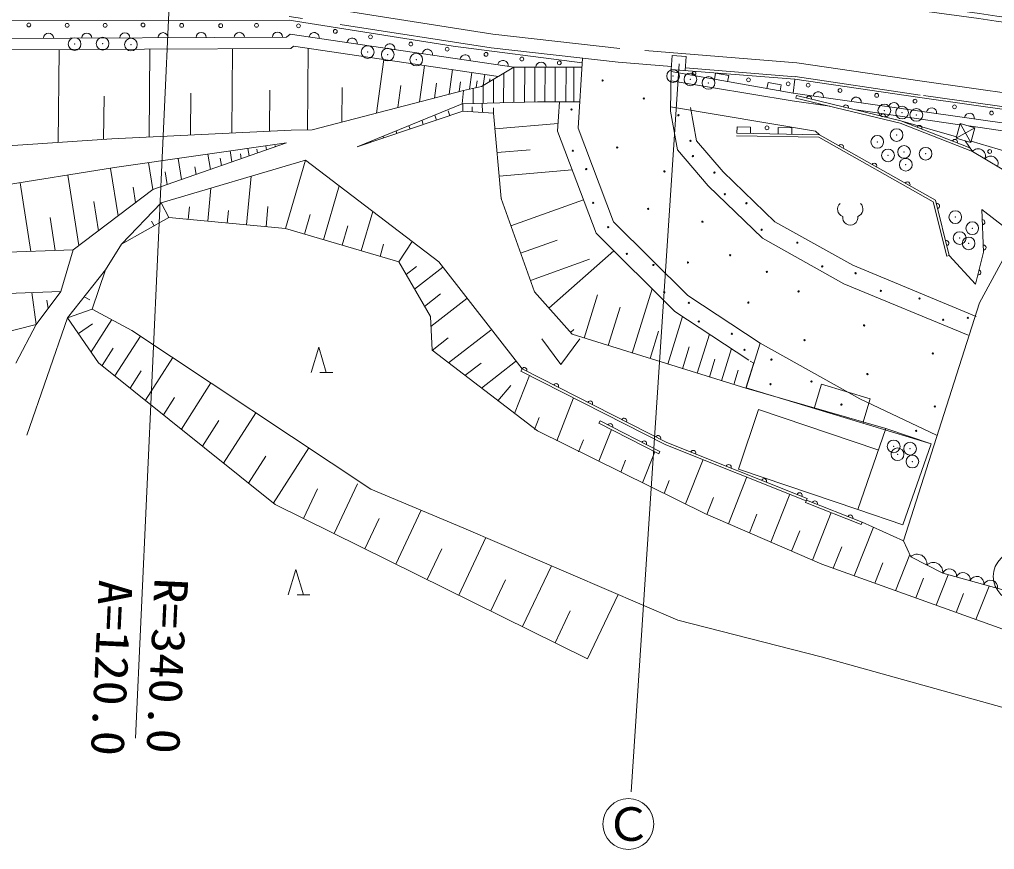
# Model space of a CAD drawing. Units: millimetres, scale not verified. Extents: x 40000 to 680000, y 20000 to 380000.
# Drawn here: x 403858 to 442192, y 259335 to 291966 of the extents above; entities that cross this region are included whole.
import ezdxf
from ezdxf.enums import TextEntityAlignment as Align

# ---------------------------------------------------------------- set-up
doc = ezdxf.new("R2010")
doc.units = ezdxf.units.MM
doc.header["$LTSCALE"] = 1000
doc.header["$PDMODE"] = 32
doc.header["$PDSIZE"] = 500
doc.linetypes.add('CHAIN', pattern=[18.5, 12, -1.5, 3.5, -1.5])
doc.linetypes.add('DASHED', pattern=[7.5, 6, -1.5])
for name, color, linetype, lineweight in [('M-BGD', 7, 'Continuous', 13), ('M-BGD-EXST', 7, 'Continuous', 13), ('M-BMK', 2, 'CHAIN', 13), ('M-STR-HTXT', 7, 'Continuous', 13)]:
    doc.layers.add(name, color=color, linetype=linetype, lineweight=lineweight)
doc.styles.add('ＭＳ ゴシック', font='')
doc.styles.get('ＭＳ ゴシック').set_extended_font_data('MS Gothic')

msp = doc.modelspace()

# ---------------------------------------------------------------- linework, layer by layer
at = {"layer": 'M-BGD', "linetype": 'DASHED'}
for p, q in [((422470, 291394), (414504, 292638)), ((422396, 290849), (414461, 292088)), ((427457, 290830), (422470, 291394)), ((427400, 290283), (422396, 290849)), ((434424, 290265), (427453, 290831)), ((429489, 290114), (427400, 290283)), ((434424, 290265), (439347, 289541)), ((439267, 288996), (434352, 289720)), ((439345, 289541), (445425, 288681)), ((445344, 288137), (439267, 288996))]:
    msp.add_line(p, q, dxfattribs=at)
at = {"layer": 'M-BGD'}
for p, q in [((414465, 291942), (399839, 291922)), ((420913, 290923), (414465, 291942)), ((414357, 291272), (414495, 291391)), ((414495, 291391), (423296, 290097)), ((402666, 291217), (414357, 291272)), ((402642, 290767), (414526, 290823)), ((405379, 287131), (405414, 290780)), ((408950, 287348), (408982, 290797)), ((412206, 287506), (412237, 290812)), ((414526, 290823), (414634, 290916)), ((414634, 290916), (422688, 289731)), ((415175, 287625), (415205, 290832)), ((425978, 290263), (420913, 290923)), ((417889, 288286), (418177, 290395)), ((425989, 290451), (425825, 287699)), ((429480, 290003), (429523, 290551)), ((429523, 290551), (430072, 290508)), ((430029, 289960), (430072, 290508)), ((419586, 288729), (419782, 290159)), ((420750, 289032), (420882, 289997)), ((421546, 289229), (421636, 289886)), ((423296, 290097), (422020, 289330)), ((422093, 289374), (422153, 289810)), ((422895, 289856), (422891, 288694)), ((423296, 290097), (423291, 288705)), ((423296, 290097), (425967, 290088)), ((423722, 290095), (423718, 288717)), ((424122, 290094), (424118, 288728)), ((424522, 290093), (424518, 288732)), ((424922, 290091), (424918, 288733)), ((425349, 290090), (425344, 288734)), ((425658, 290079), (425653, 288723)), ((429450, 288358), (429480, 290003)), ((429479, 289916), (434275, 289065)), ((434338, 289621), (429480, 290003)), ((434372, 289717), (430037, 290069)), ((431182, 289614), (431226, 289860)), ((431741, 289768), (431226, 289860)), ((420168, 288880), (420247, 289460)), ((421149, 289136), (421201, 289519)), ((421818, 289287), (421855, 289560)), ((422333, 289518), (422348, 289631)), ((422494, 289615), (422491, 288683)), ((429476, 289559), (434232, 288767)), ((431697, 289522), (431741, 289768)), ((433244, 289248), (433287, 289494)), ((433803, 289402), (433287, 289494)), ((434275, 289065), (434338, 289621)), ((434338, 289621), (439253, 288897)), ((410578, 287427), (410593, 289073)), ((413691, 287578), (413706, 289187)), ((421309, 289178), (415361, 287626)), ((416532, 287931), (416545, 289292)), ((418738, 288507), (418856, 289372)), ((421309, 289178), (421263, 288650)), ((422020, 289330), (421309, 289178)), ((421693, 289260), (421691, 288661)), ((422093, 289374), (422091, 288672)), ((433759, 289156), (433803, 289402)), ((439168, 288371), (434275, 289065)), ((407165, 287254), (407181, 288947)), ((421263, 288650), (424223, 288731)), ((422061, 288316), (422052, 288667)), ((425887, 288736), (424223, 288731)), ((425085, 288733), (425016, 287577)), ((435716, 288557), (434232, 288767)), ((434409, 288974), (434386, 288877)), ((434386, 288877), (438480, 287893)), ((434409, 288974), (438506, 287989)), ((439253, 288897), (445073, 288074)), ((417134, 286955), (421263, 288650)), ((421293, 288361), (417134, 286955)), ((420773, 288185), (420709, 288374)), ((421293, 288361), (421285, 288646)), ((422498, 288290), (421293, 288361)), ((421660, 288339), (421655, 288539)), ((422498, 288290), (422493, 288490)), ((422498, 288290), (422791, 284925)), ((429734, 286837), (429450, 288358)), ((435152, 287577), (429453, 288532)), ((430481, 287194), (430237, 288505)), ((439126, 288073), (436759, 288409)), ((445004, 287539), (439168, 288371)), ((419733, 287833), (419685, 287976)), ((420253, 288009), (420186, 288207)), ((438480, 287893), (441321, 286778)), ((438506, 287989), (440694, 287348)), ((438510, 287988), (441222, 286924)), ((440833, 287830), (439126, 288073)), ((414543, 287620), (407487, 287277)), ((415361, 287626), (414543, 287620)), ((418693, 287482), (418661, 287577)), ((419213, 287658), (419169, 287790)), ((422553, 287665), (425034, 287881)), ((425016, 287577), (426526, 283569)), ((425825, 287699), (427213, 284014)), ((432058, 287499), (432071, 287749)), ((432071, 287749), (432605, 287738)), ((432600, 287488), (432605, 287738)), ((433683, 287467), (433688, 287717)), ((433688, 287717), (434230, 287706)), ((434225, 287456), (434230, 287706)), ((435308, 287435), (435152, 287577)), ((440680, 287300), (440846, 287876)), ((440680, 287300), (441423, 287711)), ((440846, 287876), (441423, 287711)), ((440846, 287876), (441257, 287134)), ((444957, 287242), (441180, 287781)), ((441423, 287711), (441257, 287134)), ((407487, 287277), (396970, 286550)), ((417654, 287130), (417643, 287163)), ((418174, 287306), (418151, 287372)), ((431518, 285982), (430481, 287194)), ((432053, 287399), (435281, 287335)), ((432058, 287499), (435308, 287435)), ((435281, 287335), (439787, 284792)), ((435308, 287435), (439874, 284858)), ((441257, 287134), (440680, 287300)), ((441321, 286778), (441039, 287197)), ((441270, 287179), (471567, 278264)), ((414358, 287114), (407594, 286149)), ((409101, 285288), (414358, 287114)), ((412212, 286368), (412140, 286797)), ((412888, 286603), (412840, 286897)), ((413209, 286715), (413185, 286862)), ((413565, 286838), (413539, 286997)), ((413913, 286959), (413904, 287012)), ((422634, 286734), (423941, 286848)), ((430934, 285433), (429734, 286837)), ((441321, 286778), (443793, 285304)), ((409424, 284758), (415106, 286434)), ((410232, 285681), (410095, 286506)), ((411363, 286074), (411264, 286672)), ((411794, 286223), (411745, 286519)), ((412574, 286494), (412541, 286691)), ((414317, 283746), (415106, 286434)), ((415106, 286434), (420341, 282443)), ((407594, 286149), (399078, 284783)), ((407732, 284248), (407441, 286106)), ((409101, 285288), (408927, 286339)), ((409667, 285484), (409585, 285978)), ((410798, 285877), (410749, 286173)), ((422715, 285804), (425590, 286054)), ((433553, 284014), (431518, 285982)), ((406195, 283080), (405762, 285843)), ((412788, 283890), (412968, 285803)), ((404302, 282851), (403879, 285548)), ((409101, 285288), (405967, 282907)), ((408417, 284768), (408321, 285375)), ((411258, 284034), (411381, 285335)), ((415804, 283310), (416426, 285428)), ((433072, 283366), (430934, 285433)), ((422791, 284925), (424104, 281262)), ((422793, 284922), (422806, 284927)), ((423177, 283850), (426034, 284874)), ((439874, 284858), (440415, 282692)), ((406963, 283664), (406783, 284814)), ((407868, 283132), (409424, 284758)), ((409729, 284178), (409424, 284758)), ((410493, 284106), (410540, 284604)), ((412023, 283962), (412070, 284460)), ((413553, 283818), (413627, 284615)), ((439787, 284792), (440318, 282668)), ((441690, 284496), (443035, 283461)), ((441766, 282818), (441690, 284496)), ((405261, 282884), (405058, 284183)), ((409729, 284178), (407868, 283132)), ((414317, 283746), (409729, 284178)), ((415061, 283528), (415286, 284296)), ((417290, 282873), (417745, 284422)), ((409151, 283853), (409052, 284041)), ((418777, 282436), (414317, 283746)), ((416547, 283091), (416773, 283859)), ((427213, 284014), (430130, 281113)), ((436618, 282302), (433553, 284014)), ((423561, 282779), (424998, 283294)), ((426526, 283569), (429623, 280489)), ((436269, 281580), (433072, 283366)), ((443035, 283461), (441598, 280833)), ((407868, 283132), (407240, 282127)), ((418033, 282654), (418174, 283134)), ((418777, 282436), (419291, 283243)), ((405967, 282907), (399677, 282696)), ((405487, 281276), (405967, 282907)), ((423945, 281707), (426269, 282540)), ((424671, 280620), (427225, 282874)), ((440415, 282692), (440318, 282668)), ((440415, 282692), (441440, 281558)), ((441440, 281558), (441766, 282818)), ((420018, 280284), (418777, 282436)), ((419060, 281944), (419460, 282254)), ((419394, 281365), (420507, 282229)), ((423618, 278229), (420341, 282443)), ((441468, 280292), (436618, 282302)), ((405743, 280232), (407240, 282127)), ((407240, 282127), (406712, 280577)), ((427948, 278853), (428732, 281376)), ((441161, 279553), (436269, 281580)), ((398472, 281002), (405487, 281276)), ((404511, 279977), (404336, 281231)), ((405487, 281276), (404511, 279978)), ((406399, 281063), (406619, 280942)), ((419784, 280688), (420416, 281179)), ((420035, 279903), (421439, 280993)), ((424104, 281262), (425581, 279589)), ((426056, 279441), (426583, 281137)), ((430130, 281113), (432975, 279238)), ((404979, 280600), (404933, 280928)), ((427002, 279147), (427471, 280655)), ((441598, 280833), (438618, 271468)), ((405743, 280232), (404140, 275631)), ((405743, 280232), (406712, 280577)), ((406970, 278473), (405743, 280232)), ((406712, 280577), (408276, 279744)), ((420077, 278960), (420018, 280284)), ((429351, 278418), (429931, 280288)), ((429623, 280489), (432535, 278570)), ((401024, 279091), (404511, 279977)), ((404511, 279978), (403711, 278459)), ((406174, 279615), (406722, 279995)), ((406674, 278898), (407485, 280166)), ((407611, 277958), (408611, 279521)), ((408276, 279744), (417669, 273501)), ((420725, 278464), (422395, 279759)), ((425516, 279662), (425647, 279777)), ((425581, 279589), (432416, 277466)), ((428649, 278635), (428984, 279713)), ((430506, 278059), (430984, 279599)), ((415321, 278086), (415621, 279086)), ((415621, 279086), (415921, 278086)), ((420084, 278954), (420716, 279445)), ((424388, 279408), (425138, 278408)), ((425138, 278408), (425888, 279408)), ((429928, 278238), (430193, 279091)), ((432428, 277479), (432975, 279238)), ((432975, 279238), (436899, 277053)), ((407103, 278366), (407534, 279040)), ((424218, 275791), (420077, 278960)), ((431461, 277762), (431855, 279030)), ((413908, 272904), (406970, 278473)), ((408809, 276997), (409883, 278676)), ((421372, 277969), (422004, 278460)), ((422018, 277474), (423360, 278516)), ((430983, 277910), (431202, 278613)), ((432416, 277466), (432725, 278462)), ((432586, 278539), (432732, 278457)), ((408210, 277477), (408641, 278151)), ((415671, 278086), (416171, 278086)), ((423321, 276477), (423909, 277969)), ((423618, 278229), (423572, 278140)), ((429266, 275250), (423572, 278140)), ((429307, 275342), (423618, 278229)), ((431938, 277614), (432114, 278180)), ((410221, 275864), (411382, 277679)), ((422669, 276976), (423176, 277575)), ((435394, 277628), (435105, 276671)), ((437308, 277050), (435394, 277628)), ((432416, 277466), (437915, 275885)), ((439696, 275284), (432428, 277479)), ((409515, 276430), (409946, 277104)), ((424978, 275398), (425644, 277089)), ((436899, 277053), (439911, 275619)), ((437019, 276092), (437308, 277050)), ((411884, 274529), (413148, 276505)), ((432919, 276632), (432125, 274291)), ((432919, 276632), (437604, 275044)), ((411052, 275196), (411695, 276200)), ((424102, 275848), (424288, 276318)), ((426638, 276096), (426683, 276185)), ((428992, 274889), (426638, 276096)), ((429037, 274978), (426683, 276185)), ((430831, 272532), (424218, 275791)), ((426641, 274597), (427132, 275842)), ((436813, 272701), (437915, 275885)), ((439696, 275284), (437915, 275885)), ((425840, 274973), (426026, 275446)), ((434793, 273046), (429266, 275250)), ((434830, 273139), (429307, 275342)), ((438594, 272101), (439696, 275284)), ((413834, 272941), (415229, 275122)), ((428352, 273754), (428832, 274971)), ((429037, 274978), (428992, 274889)), ((412864, 273743), (413537, 274795)), ((427503, 274172), (427689, 274645)), ((430046, 272919), (430734, 274665)), ((432125, 274291), (436813, 272701)), ((416225, 271760), (417152, 273717)), ((429199, 273336), (429397, 273840)), ((431728, 272144), (432452, 273980)), ((415029, 272350), (415580, 273514)), ((417669, 273501), (421331, 271971)), ((430879, 272512), (431139, 273171)), ((433397, 271421), (434139, 273306)), ((434766, 272979), (434830, 273139)), ((436950, 272107), (434766, 272979)), ((436987, 272200), (434803, 273072)), ((426193, 266835), (413908, 272904)), ((418655, 270559), (419656, 272671)), ((435036, 270711), (435771, 272578)), ((438594, 272101), (436813, 272701)), ((417440, 271159), (418001, 272343)), ((435404, 270552), (430831, 272532)), ((432562, 271783), (432850, 272514)), ((436987, 272200), (436950, 272107)), ((438618, 271468), (436987, 272200)), ((421331, 271971), (429735, 268350)), ((434216, 271067), (434532, 271868)), ((436678, 270094), (437430, 272001)), ((421127, 269338), (422197, 271598)), ((438900, 270842), (438618, 271468)), ((419891, 269949), (420461, 271153)), ((435852, 270391), (436184, 271233)), ((438301, 269510), (438861, 270930)), ((438900, 270842), (440155, 270196)), ((414421, 269341), (414721, 270341)), ((414721, 270341), (415021, 269341)), ((423639, 268097), (424772, 270488)), ((443028, 267809), (435404, 270552)), ((437490, 269802), (437808, 270610)), ((422383, 268718), (422963, 269943)), ((439098, 269223), (439403, 269997)), ((439896, 268936), (440369, 270136)), ((444473, 268995), (440155, 270196)), ((441462, 268372), (441981, 269688)), ((414771, 269341), (415271, 269341)), ((426193, 266835), (427389, 269360)), ((440679, 268654), (440971, 269395)), ((424916, 267466), (425506, 268712)), ((429735, 268350), (435371, 266906)), ((435371, 266906), (443140, 264744))]:
    msp.add_line(p, q, dxfattribs=at)
for centre, radius in [((404223, 291752), 75), ((405729, 291737), 75), ((407227, 291737), 75), ((408716, 291753), 75), ((410234, 291734), 75), ((411768, 291724), 75), ((413178, 291737), 75), ((414827, 291720), 75), ((416274, 291500), 75), ((417658, 291285), 75), ((419243, 291000), 75), ((420670, 290799), 75), ((422200, 290595), 75), ((423606, 290413), 75), ((425080, 290261), 75), ((430379, 289845), 75), ((426786, 289570), 25), ((432517, 289595), 75), ((434079, 289437), 75), ((434868, 289382), 75), ((436119, 289176), 75), ((437559, 288982), 75), ((428404, 288862), 25), ((439067, 288757), 75), ((425562, 288427), 25), ((440618, 288531), 75), ((442077, 288287), 75), ((429763, 288200), 25), ((433247, 287707), 75), ((430235, 287196), 25), ((425614, 286809), 25), ((427361, 286933), 25), ((442003, 286779), 75), ((430335, 286596), 25), ((426141, 286087), 25), ((429212, 285995), 25), ((431181, 285946), 25), ((431589, 285096), 25), ((426412, 284760), 25), ((428572, 284521), 25), ((432439, 284743), 25), ((427007, 283801), 25), ((430709, 284017), 25), ((433037, 283702), 25), ((434439, 283192), 25), ((427738, 282750), 25), ((431798, 282699), 25), ((428781, 282315), 25), ((430141, 282414), 25), ((435421, 282258), 25), ((433240, 282041), 25), ((436730, 281991), 25), ((429207, 281242), 25), ((434488, 281276), 25), ((437727, 281298), 25), ((439244, 280999), 25), ((430175, 280828), 25), ((432514, 280837), 25), ((441144, 280237), 25), ((430562, 280092), 25), ((437065, 279939), 25), ((440172, 280162), 25), ((431864, 279611), 25), ((434726, 279360), 25), ((432362, 278979), 25), ((439766, 278839), 25), ((433420, 278594), 25), ((437196, 278027), 25), ((433386, 277625), 25), ((434994, 277735), 25), ((436173, 276826), 25), ((439846, 276751), 25), ((439110, 275794), 25)]:
    msp.add_circle(centre, radius, dxfattribs=at)
for centre, radius, start, end in [((394311, -40962), 336300, 76.17326, 83.6809), ((394311, -40962), 336500, 76.17326, 83.6809), ((405002, 291228), 200, 0.2719, 180.2719), ((406501, 291235), 200, 0.2719, 180.2719), ((408001, 291242), 200, 0.2719, 180.2719), ((409501, 291249), 200, 0.2719, 180.2719), ((411001, 291256), 200, 0.2719, 180.2719), ((412501, 291263), 200, 0.2719, 180.2719), ((414001, 291270), 200, 0.2719, 180.2719), ((415447, 291251), 200, 351.6337, 171.6337), ((416931, 291033), 200, 351.6337, 171.6337), ((418415, 290815), 200, 351.6337, 171.6337), ((419899, 290596), 200, 351.6337, 171.6337), ((421383, 290378), 200, 351.6337, 171.6337), ((422867, 290160), 200, 351.6337, 171.6337), ((424362, 290093), 200, 359.8046, 179.8045), ((435265, 288924), 200, 351.9287, 171.9286), ((434895, 288857), 100, 346.4809, 166.4808), ((436750, 288713), 200, 351.9287, 171.9286), ((438235, 288503), 200, 351.9287, 171.9286), ((436354, 288507), 100, 346.4809, 166.4808), ((439720, 288292), 200, 351.8867, 171.8866), ((441205, 288080), 200, 351.8867, 171.8866), ((437812, 288156), 100, 346.4809, 166.4808), ((439238, 287703), 100, 338.584, 158.5839), ((440635, 287155), 100, 338.584, 158.5839), ((436157, 286956), 100, 330.5609, 150.561), ((441547, 286596), 291, 337.2597, 141.1439), ((442042, 286301), 291, 337.2597, 141.1439), ((437463, 286218), 100, 330.5609, 150.561), ((438770, 285481), 100, 330.5609, 150.561), ((436320, 284509), 300, 131.4195, 251.1424), ((436720, 284509), 300, 288.8576, 48.5806), ((439930, 284633), 100, 284.0335, 104.0335), ((436520, 284184), 300, 172.1402, 7.8598), ((441713, 283997), 100, 272.5957, 92.5957), ((440294, 283177), 100, 284.0335, 104.0335), ((441758, 282998), 100, 272.5957, 92.5957), ((441561, 282024), 100, 255.4993, 75.4993), ((423707, 278184), 100, 333.0903, 153.0902), ((424955, 277550), 100, 333.0903, 153.0902), ((426293, 276871), 100, 333.0903, 153.0902), ((427080, 275981), 100, 332.8498, 152.8497), ((427630, 276193), 100, 333.0903, 153.0902), ((428414, 275297), 100, 332.8498, 152.8497), ((428968, 275514), 100, 333.0903, 153.0902), ((430347, 274927), 100, 338.2536, 158.2536), ((431740, 274371), 100, 338.2536, 158.2536), ((433134, 273815), 100, 338.2536, 158.2536), ((434527, 273260), 100, 338.2536, 158.2536), ((435130, 272941), 100, 338.2536, 158.2536), ((436523, 272386), 100, 338.2536, 158.2536), ((439157, 270570), 374, 352.082, 133.3609), ((439784, 270247), 374, 352.082, 133.3609), ((440416, 270090), 282, 350.9679, 157.9616), ((440956, 269940), 282, 350.9679, 157.9616), ((441496, 269790), 282, 350.9679, 157.9616), ((442035, 269640), 282, 350.9679, 157.9616)]:
    msp.add_arc(centre, radius, start, end, dxfattribs=at)
for p in [(406022, 291002), (407124, 291017), (408237, 290979), (417547, 290684), (418336, 290585), (419455, 290392), (429554, 289741), (430238, 289612), (430947, 289475), (437860, 288388), (438559, 288308), (439119, 288214), (438341, 287424), (437581, 287156), (438005, 286624), (438637, 286762), (439481, 286687), (438705, 286257), (440649, 284196), (441315, 283762), (440823, 283371), (441174, 283165), (438228, 275182), (438871, 275093), (438379, 274876), (438965, 274589)]:
    msp.add_point(p, dxfattribs=at)
at = {"layer": 'M-BGD-EXST'}
msp.add_circle((443146, 270071), 1000, dxfattribs=at)
at = {"layer": 'M-BMK'}
msp.add_arc((394311, -40962), 340000, 77.28703, 87.35016, dxfattribs=at)
at = {"layer": 'M-STR-HTXT'}
for p, q in [((410030, 298674), (408412, 263712)), ((429794, 290225), (427913, 261603))]:
    msp.add_line(p, q, dxfattribs=at)
msp.add_circle((427798, 260335), 1000, dxfattribs=at)

# ---------------------------------------------------------------- texts
at = {"layer": 'M-STR-HTXT', "style": 'ＭＳ ゴシック', "width": 1.1}
for s, rotation, p in [('A=120.0', 267.352, (406590, 269970)), ('R=340.0', 267.337, (408778, 270052))]:
    msp.add_text(s, height=1320, rotation=rotation, dxfattribs=at).set_placement(p, align=Align.BOTTOM_LEFT)
at = {"layer": 'M-STR-HTXT', "style": 'ＭＳ ゴシック'}
msp.add_text('Ｃ', height=1320, dxfattribs=at).set_placement((427798, 260335), align=Align.MIDDLE_CENTER)

doc.saveas('drawing.dxf')
